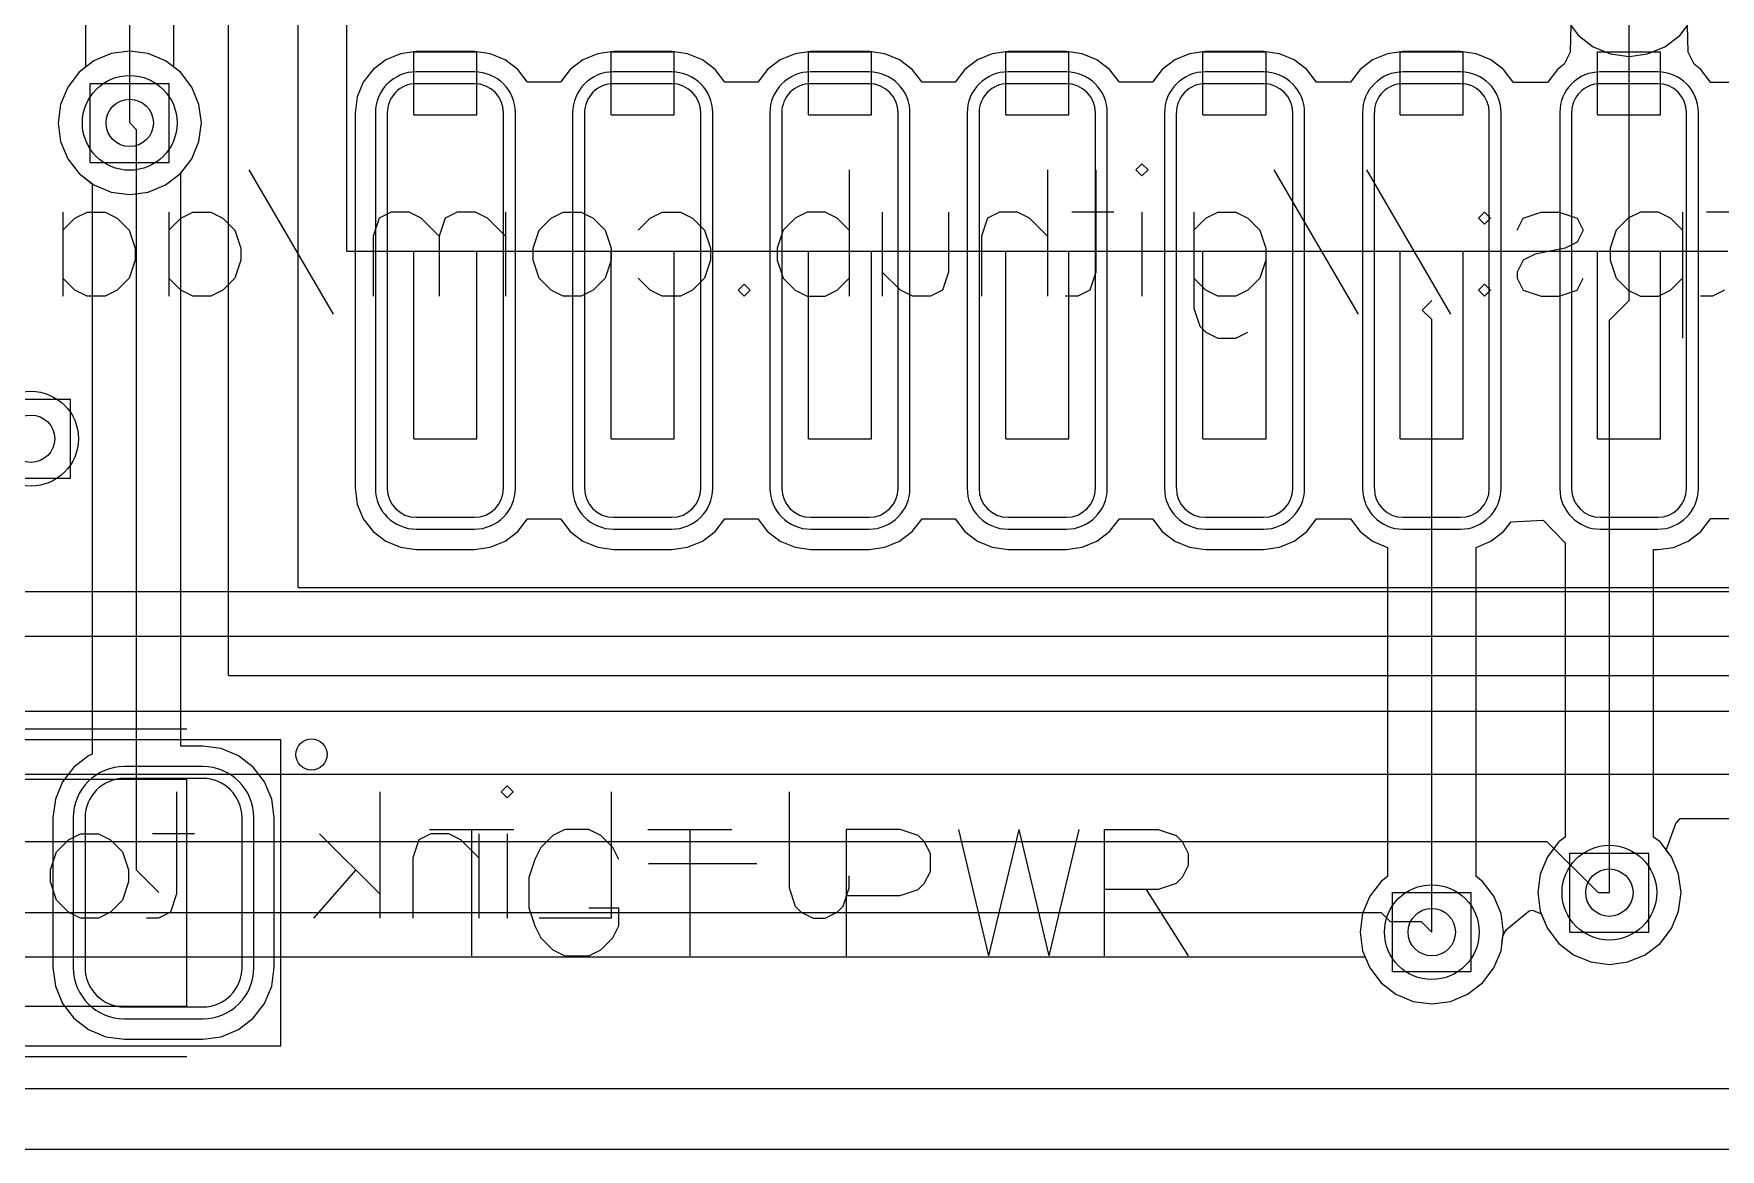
# Model space of a CAD drawing. Header units: millimetres. Extents: x -1.9 to 9.1, y -3.1 to 5.4.
# Drawn here: x 0.6657 to 1.0931, y 0 to 0.2826 of the extents above; entities that cross this region are included whole.
import ezdxf

# ---------------------------------------------------------------- set-up
doc = ezdxf.new("R2010")
doc.units = ezdxf.units.MM
doc.header["$MEASUREMENT"] = 0
for name, color, linetype in [('BottomLayer', 5, 'Continuous'), ('BottomOverlay', 54, 'Continuous'), ('DrillDrawing', 1, 'Continuous'), ('KeepOutLayer', 6, 'Continuous'), ('Mechanical1', 6, 'Continuous'), ('Mechanical4', 56, 'Continuous'), ('Mechanical7', 56, 'Continuous'), ('Mechanical9', 56, 'Continuous'), ('TopLayer', 1, 'Continuous'), ('TopOverlay', 2, 'Continuous'), ('TopPaste', 8, 'Continuous'), ('TopSolder', 216, 'Continuous'), ('ViaHoleLayer', 16, 'Continuous')]:
    doc.layers.add(name, color=color, linetype=linetype)

# ---------------------------------------------------------------- blocks, each defined once
blk = doc.blocks.new('SM0805GCL_8')
at = {"layer": 'Mechanical7'}
for p, q in [((-0.06831, 0.03878), (-0.06831, -0.03878)), ((0.06831, 0.03878), (-0.06831, 0.03878)), ((0.06831, 0.03878), (0.06831, -0.03878)), ((0.06831, -0.03878), (-0.06831, -0.03878))]:
    blk.add_line(p, q, dxfattribs=at)
at = {"layer": 'Mechanical9'}
for p, q in [((0.04449, 0.02874), (-0.04449, 0.02874)), ((-0.04449, 0.02874), (-0.04449, -0.02874)), ((0.04449, 0.02874), (-0.04449, 0.02874)), ((-0.04449, 0.02874), (-0.04449, -0.02874)), ((0.04449, 0.02874), (0.04449, -0.02874)), ((0.04449, 0.02874), (0.04449, -0.02874)), ((0.04449, -0.02874), (-0.04449, -0.02874)), ((0.04449, -0.02874), (-0.04449, -0.02874))]:
    blk.add_line(p, q, dxfattribs=at)
blk.add_circle((-0.07606, -0.035), 0.00394, dxfattribs=at)
blk.add_circle((-0.07606, -0.035), 0.00394, dxfattribs=at)
at = {"layer": 'TopLayer'}
for p, q in [((-0.02864, 0.02894), (-0.04852, 0.02894)), ((0.04852, 0.02894), (0.02864, 0.02894)), ((-0.05846, 0.019), (-0.05846, -0.019)), ((-0.0187, -0.019), (-0.0187, 0.019)), ((0.0187, 0.019), (0.0187, -0.019)), ((0.05846, -0.019), (0.05846, 0.019)), ((-0.04852, -0.02894), (-0.02864, -0.02894)), ((0.02864, -0.02894), (0.04852, -0.02894))]:
    blk.add_line(p, q, dxfattribs=at)
for centre, start, end in [((-0.04852, 0.019), 90, 180), ((-0.02864, 0.019), 0, 90), ((0.02864, 0.019), 90, 180), ((0.04852, 0.019), 0, 90), ((-0.04852, -0.019), 180, 270), ((-0.02864, -0.019), 270, 0), ((0.02864, -0.019), 180, 270), ((0.04852, -0.019), 270, 0)]:
    blk.add_arc(centre, 0.00994, start, end, dxfattribs=at)
at = {"layer": 'TopOverlay'}
for p, q in [((0.04449, 0.04154), (-0.04449, 0.04154)), ((0.04449, -0.04154), (-0.04449, -0.04154))]:
    blk.add_line(p, q, dxfattribs=at)
blk.add_circle((-0.07606, -0.035), 0.00394, dxfattribs=at)
at = {"layer": 'TopPaste'}
for p, q in [((-0.02864, 0.02894), (-0.04852, 0.02894)), ((0.04852, 0.02894), (0.02864, 0.02894)), ((-0.05846, 0.019), (-0.05846, -0.019)), ((-0.0187, -0.019), (-0.0187, 0.019)), ((0.0187, 0.019), (0.0187, -0.019)), ((0.05846, -0.019), (0.05846, 0.019)), ((-0.04852, -0.02894), (-0.02864, -0.02894)), ((0.02864, -0.02894), (0.04852, -0.02894))]:
    blk.add_line(p, q, dxfattribs=at)
for centre, start, end in [((-0.04852, 0.019), 90, 180), ((-0.02864, 0.019), 0, 90), ((0.02864, 0.019), 90, 180), ((0.04852, 0.019), 0, 90), ((-0.04852, -0.019), 180, 270), ((-0.02864, -0.019), 270, 0), ((0.02864, -0.019), 180, 270), ((0.04852, -0.019), 270, 0)]:
    blk.add_arc(centre, 0.00994, start, end, dxfattribs=at)
at = {"layer": 'TopSolder'}
for p, q in [((-0.02864, 0.03194), (-0.04852, 0.03194)), ((0.04852, 0.03194), (0.02864, 0.03194)), ((-0.06146, 0.019), (-0.06146, -0.019)), ((-0.0157, -0.019), (-0.0157, 0.019)), ((0.0157, 0.019), (0.0157, -0.019)), ((0.06146, -0.019), (0.06146, 0.019)), ((-0.04852, -0.03194), (-0.02864, -0.03194)), ((0.02864, -0.03194), (0.04852, -0.03194))]:
    blk.add_line(p, q, dxfattribs=at)
for centre, start, end in [((-0.04852, 0.019), 90, 180), ((-0.02864, 0.019), 0, 90), ((0.02864, 0.019), 90, 180), ((0.04852, 0.019), 0, 90), ((-0.04852, -0.019), 180, 270), ((-0.02864, -0.019), 270, 0), ((0.02864, -0.019), 180, 270), ((0.04852, -0.019), 270, 0)]:
    blk.add_arc(centre, 0.01294, start, end, dxfattribs=at)
blk = doc.blocks.new('FTSH_110_01_F_DV_007_K_________18')
at = {"layer": 'Mechanical4'}
for q in [(-0.16, 0.175), (0.405, -0.2)]:
    blk.add_line((0.405, 0.175), q, dxfattribs=at)
at = {"layer": 'Mechanical7'}
for p, q in [((0.05799, 0.115), (0.04201, 0.115)), ((0.04201, 0.115), (0.04201, 0.06748)), ((0.05799, 0.115), (0.05799, 0.06748)), ((0.10799, 0.115), (0.09201, 0.115)), ((0.09201, 0.115), (0.09201, 0.06748)), ((0.10799, 0.115), (0.10799, 0.06748)), ((0.15799, 0.115), (0.14201, 0.115)), ((0.14201, 0.115), (0.14201, 0.06748)), ((0.15799, 0.115), (0.15799, 0.06748)), ((0.20799, 0.115), (0.19201, 0.115)), ((0.19201, 0.115), (0.19201, 0.06748)), ((0.20799, 0.115), (0.20799, 0.06748)), ((0.25799, 0.115), (0.24201, 0.115)), ((0.24201, 0.115), (0.24201, 0.06748)), ((0.25799, 0.115), (0.25799, 0.06748)), ((0.30799, 0.115), (0.29201, 0.115)), ((0.29201, 0.115), (0.29201, 0.06748)), ((0.30799, 0.115), (0.30799, 0.06748)), ((0.35799, 0.115), (0.34201, 0.115)), ((0.34201, 0.115), (0.34201, 0.06748)), ((0.35799, 0.115), (0.35799, 0.06748)), ((0.075, 0.06748), (0.025, 0.06748)), ((0.375, 0.06748), (0.075, 0.06748)), ((0.375, 0.06748), (0.375, -0.06748)), ((0.05799, 0.03299), (0.04201, 0.03299)), ((0.04201, 0.03299), (0.04201, 0.01701)), ((0.05799, 0.03299), (0.05799, 0.01701)), ((0.09201, 0.03299), (0.09201, 0.01701)), ((0.10799, 0.03299), (0.09201, 0.03299)), ((0.10799, 0.03299), (0.10799, 0.01701)), ((0.15799, 0.03299), (0.14201, 0.03299)), ((0.14201, 0.03299), (0.14201, 0.01701)), ((0.15799, 0.03299), (0.15799, 0.01701)), ((0.20799, 0.03299), (0.19201, 0.03299)), ((0.19201, 0.03299), (0.19201, 0.01701)), ((0.20799, 0.03299), (0.20799, 0.01701)), ((0.25799, 0.03299), (0.24201, 0.03299)), ((0.24201, 0.03299), (0.24201, 0.01701)), ((0.25799, 0.03299), (0.25799, 0.01701)), ((0.30799, 0.03299), (0.29201, 0.03299)), ((0.29201, 0.03299), (0.29201, 0.01701)), ((0.30799, 0.03299), (0.30799, 0.01701)), ((0.35799, 0.03299), (0.34201, 0.03299)), ((0.34201, 0.03299), (0.34201, 0.01701)), ((0.35799, 0.03299), (0.35799, 0.01701)), ((0.05799, 0.01701), (0.04201, 0.01701)), ((0.10799, 0.01701), (0.09201, 0.01701)), ((0.15799, 0.01701), (0.14201, 0.01701)), ((0.20799, 0.01701), (0.19201, 0.01701)), ((0.25799, 0.01701), (0.24201, 0.01701)), ((0.30799, 0.01701), (0.29201, 0.01701)), ((0.35799, 0.01701), (0.34201, 0.01701))]:
    blk.add_line(p, q, dxfattribs=at)
at = {"layer": 'TopLayer'}
for p, q in [((0.05728, 0.13492), (0.04272, 0.13492)), ((0.10728, 0.13492), (0.09272, 0.13492)), ((0.15737, 0.13492), (0.14263, 0.13492)), ((0.20738, 0.13492), (0.19262, 0.13492)), ((0.25738, 0.13492), (0.24263, 0.13492)), ((0.30738, 0.13492), (0.29263, 0.13492)), ((0.35737, 0.13492), (0.34263, 0.13492)), ((0.03544, 0.12764), (0.03544, 0.03236)), ((0.06456, 0.03236), (0.06456, 0.12764)), ((0.08543, 0.12764), (0.08543, 0.03236)), ((0.11457, 0.03236), (0.11457, 0.12764)), ((0.13525, 0.12754), (0.13525, 0.03245)), ((0.16475, 0.03245), (0.16475, 0.12754)), ((0.18525, 0.12754), (0.18525, 0.03245)), ((0.21475, 0.03245), (0.21475, 0.12754)), ((0.23525, 0.12754), (0.23525, 0.03245)), ((0.26475, 0.03245), (0.26475, 0.12754)), ((0.28525, 0.12754), (0.28525, 0.03245)), ((0.31475, 0.03245), (0.31475, 0.12754)), ((0.33525, 0.12754), (0.33525, 0.03245)), ((0.36475, 0.03245), (0.36475, 0.12754)), ((0.04272, 0.02508), (0.05728, 0.02508)), ((0.09272, 0.02508), (0.10728, 0.02508)), ((0.14263, 0.02508), (0.15737, 0.02508)), ((0.19262, 0.02508), (0.20738, 0.02508)), ((0.24263, 0.02508), (0.25738, 0.02508)), ((0.29263, 0.02508), (0.30738, 0.02508)), ((0.34263, 0.02508), (0.35737, 0.02508))]:
    blk.add_line(p, q, dxfattribs=at)
for centre, radius, start, end in [((0.04272, 0.12764), 0.00728, 90, 180), ((0.05728, 0.12764), 0.00728, 0, 90), ((0.09272, 0.12764), 0.00728, 90, 180), ((0.10728, 0.12764), 0.00728, 0, 90), ((0.14263, 0.12754), 0.00737, 90, 180), ((0.15737, 0.12754), 0.00737, 0, 90), ((0.19262, 0.12754), 0.00737, 90, 180), ((0.20738, 0.12754), 0.00737, 0, 90), ((0.24263, 0.12754), 0.00737, 90, 180), ((0.25738, 0.12754), 0.00737, 0, 90), ((0.29263, 0.12754), 0.00737, 90, 180), ((0.30738, 0.12754), 0.00737, 0, 90), ((0.34263, 0.12754), 0.00737, 90, 180), ((0.35737, 0.12754), 0.00737, 0, 90), ((0.04272, 0.03236), 0.00728, 180, 270), ((0.05728, 0.03236), 0.00728, 270, 0), ((0.09272, 0.03236), 0.00728, 180, 270), ((0.10728, 0.03236), 0.00728, 270, 0), ((0.14263, 0.03245), 0.00737, 180, 270), ((0.15737, 0.03245), 0.00737, 270, 0), ((0.19262, 0.03245), 0.00737, 180, 270), ((0.20738, 0.03245), 0.00737, 270, 0), ((0.24263, 0.03245), 0.00737, 180, 270), ((0.25738, 0.03245), 0.00737, 270, 0), ((0.29263, 0.03245), 0.00737, 180, 270), ((0.30738, 0.03245), 0.00737, 270, 0), ((0.34263, 0.03245), 0.00737, 180, 270), ((0.35737, 0.03245), 0.00737, 270, 0)]:
    blk.add_arc(centre, radius, start, end, dxfattribs=at)
at = {"layer": 'TopOverlay'}
for q in [(-0.14272, 0.15268), (0.38735, -0.15268)]:
    blk.add_line((0.38735, 0.15268), q, dxfattribs=at)
at = {"layer": 'TopPaste'}
for p, q in [((0.05728, 0.13492), (0.04272, 0.13492)), ((0.10728, 0.13492), (0.09272, 0.13492)), ((0.15737, 0.13492), (0.14263, 0.13492)), ((0.20738, 0.13492), (0.19262, 0.13492)), ((0.25738, 0.13492), (0.24263, 0.13492)), ((0.30738, 0.13492), (0.29263, 0.13492)), ((0.35737, 0.13492), (0.34263, 0.13492)), ((0.03544, 0.12764), (0.03544, 0.03236)), ((0.06456, 0.03236), (0.06456, 0.12764)), ((0.08543, 0.12764), (0.08543, 0.03236)), ((0.11457, 0.03236), (0.11457, 0.12764)), ((0.13525, 0.12754), (0.13525, 0.03245)), ((0.16475, 0.03245), (0.16475, 0.12754)), ((0.18525, 0.12754), (0.18525, 0.03245)), ((0.21475, 0.03245), (0.21475, 0.12754)), ((0.23525, 0.12754), (0.23525, 0.03245)), ((0.26475, 0.03245), (0.26475, 0.12754)), ((0.28525, 0.12754), (0.28525, 0.03245)), ((0.31475, 0.03245), (0.31475, 0.12754)), ((0.33525, 0.12754), (0.33525, 0.03245)), ((0.36475, 0.03245), (0.36475, 0.12754)), ((0.04272, 0.02508), (0.05728, 0.02508)), ((0.09272, 0.02508), (0.10728, 0.02508)), ((0.14263, 0.02508), (0.15737, 0.02508)), ((0.19262, 0.02508), (0.20738, 0.02508)), ((0.24263, 0.02508), (0.25738, 0.02508)), ((0.29263, 0.02508), (0.30738, 0.02508)), ((0.34263, 0.02508), (0.35737, 0.02508))]:
    blk.add_line(p, q, dxfattribs=at)
for centre, radius, start, end in [((0.04272, 0.12764), 0.00728, 90, 180), ((0.05728, 0.12764), 0.00728, 0, 90), ((0.09272, 0.12764), 0.00728, 90, 180), ((0.10728, 0.12764), 0.00728, 0, 90), ((0.14263, 0.12754), 0.00737, 90, 180), ((0.15737, 0.12754), 0.00737, 0, 90), ((0.19262, 0.12754), 0.00737, 90, 180), ((0.20738, 0.12754), 0.00737, 0, 90), ((0.24263, 0.12754), 0.00737, 90, 180), ((0.25738, 0.12754), 0.00737, 0, 90), ((0.29263, 0.12754), 0.00737, 90, 180), ((0.30738, 0.12754), 0.00737, 0, 90), ((0.34263, 0.12754), 0.00737, 90, 180), ((0.35737, 0.12754), 0.00737, 0, 90), ((0.04272, 0.03236), 0.00728, 180, 270), ((0.05728, 0.03236), 0.00728, 270, 0), ((0.09272, 0.03236), 0.00728, 180, 270), ((0.10728, 0.03236), 0.00728, 270, 0), ((0.14263, 0.03245), 0.00737, 180, 270), ((0.15737, 0.03245), 0.00737, 270, 0), ((0.19262, 0.03245), 0.00737, 180, 270), ((0.20738, 0.03245), 0.00737, 270, 0), ((0.24263, 0.03245), 0.00737, 180, 270), ((0.25738, 0.03245), 0.00737, 270, 0), ((0.29263, 0.03245), 0.00737, 180, 270), ((0.30738, 0.03245), 0.00737, 270, 0), ((0.34263, 0.03245), 0.00737, 180, 270), ((0.35737, 0.03245), 0.00737, 270, 0)]:
    blk.add_arc(centre, radius, start, end, dxfattribs=at)
at = {"layer": 'TopSolder'}
for p, q in [((0.05728, 0.13792), (0.04272, 0.13792)), ((0.10728, 0.13792), (0.09272, 0.13792)), ((0.15737, 0.13792), (0.14263, 0.13792)), ((0.20738, 0.13792), (0.19262, 0.13792)), ((0.25738, 0.13792), (0.24263, 0.13792)), ((0.30738, 0.13792), (0.29263, 0.13792)), ((0.35737, 0.13792), (0.34263, 0.13792)), ((0.03243, 0.12764), (0.03243, 0.03236)), ((0.06757, 0.03236), (0.06757, 0.12764)), ((0.08243, 0.12764), (0.08243, 0.03236)), ((0.11757, 0.03236), (0.11757, 0.12764)), ((0.13225, 0.12754), (0.13225, 0.03245)), ((0.16775, 0.03245), (0.16775, 0.12754)), ((0.18225, 0.12754), (0.18225, 0.03245)), ((0.21775, 0.03245), (0.21775, 0.12754)), ((0.23225, 0.12754), (0.23225, 0.03245)), ((0.26775, 0.03245), (0.26775, 0.12754)), ((0.28225, 0.12754), (0.28225, 0.03245)), ((0.31775, 0.03245), (0.31775, 0.12754)), ((0.33225, 0.12754), (0.33225, 0.03245)), ((0.36775, 0.03245), (0.36775, 0.12754)), ((0.04272, 0.02208), (0.05728, 0.02208)), ((0.09272, 0.02208), (0.10728, 0.02208)), ((0.14263, 0.02208), (0.15737, 0.02208)), ((0.19262, 0.02208), (0.20738, 0.02208)), ((0.24263, 0.02208), (0.25738, 0.02208)), ((0.29263, 0.02208), (0.30738, 0.02208)), ((0.34263, 0.02208), (0.35737, 0.02208))]:
    blk.add_line(p, q, dxfattribs=at)
for centre, radius, start, end in [((0.04272, 0.12764), 0.01028, 90, 180), ((0.05728, 0.12764), 0.01028, 0, 90), ((0.09272, 0.12764), 0.01028, 90, 180), ((0.10728, 0.12764), 0.01028, 0, 90), ((0.14263, 0.12754), 0.01038, 90, 180), ((0.15737, 0.12754), 0.01038, 0, 90), ((0.19262, 0.12754), 0.01038, 90, 180), ((0.20738, 0.12754), 0.01038, 0, 90), ((0.24263, 0.12754), 0.01038, 90, 180), ((0.25738, 0.12754), 0.01038, 0, 90), ((0.29263, 0.12754), 0.01038, 90, 180), ((0.30738, 0.12754), 0.01038, 0, 90), ((0.34263, 0.12754), 0.01038, 90, 180), ((0.35737, 0.12754), 0.01038, 0, 90), ((0.04272, 0.03236), 0.01028, 180, 270), ((0.05728, 0.03236), 0.01028, 270, 0), ((0.09272, 0.03236), 0.01028, 180, 270), ((0.10728, 0.03236), 0.01028, 270, 0), ((0.14263, 0.03245), 0.01038, 180, 270), ((0.15737, 0.03245), 0.01038, 270, 0), ((0.19262, 0.03245), 0.01038, 180, 270), ((0.20738, 0.03245), 0.01038, 270, 0), ((0.24263, 0.03245), 0.01038, 180, 270), ((0.25738, 0.03245), 0.01038, 270, 0), ((0.29263, 0.03245), 0.01038, 180, 270), ((0.30738, 0.03245), 0.01038, 270, 0), ((0.34263, 0.03245), 0.01038, 180, 270), ((0.35737, 0.03245), 0.01038, 270, 0)]:
    blk.add_arc(centre, radius, start, end, dxfattribs=at)

msp = doc.modelspace()

# ---------------------------------------------------------------- linework, layer by layer
at = {"layer": 'BottomLayer'}
for p, q in [((0.67878, 0.435), (0.67878, 0.27408)), ((0.69, 0.26), (0.69, 0.435)), ((0.70122, 0.27408), (0.70122, 0.43035)), ((1.05428, 0.28592), (1.05716, 0.28216)), ((1.05716, 0.28216), (1.06092, 0.27928)), ((1.07908, 0.27928), (1.08284, 0.28216)), ((1.08284, 0.28216), (1.08572, 0.28592)), ((1.06092, 0.27928), (1.0653, 0.27746)), ((1.0747, 0.27746), (1.07908, 0.27928)), ((0.67878, 0.27408), (0.67716, 0.27284)), ((0.70284, 0.27284), (0.70122, 0.27408)), ((1.0653, 0.27746), (1.07, 0.27684)), ((1.07, 0.27684), (1.0747, 0.27746)), ((0.67716, 0.27284), (0.67428, 0.26908)), ((0.70572, 0.26908), (0.70284, 0.27284)), ((0.67428, 0.26908), (0.67246, 0.2647)), ((0.70754, 0.2647), (0.70572, 0.26908)), ((0.67246, 0.2647), (0.67184, 0.26)), ((0.70816, 0.26), (0.70754, 0.2647)), ((0.67184, 0.26), (0.67246, 0.2553)), ((0.70754, 0.2553), (0.70816, 0.26)), ((0.67246, 0.2553), (0.67428, 0.25092)), ((0.70572, 0.25092), (0.70754, 0.2553)), ((0.67428, 0.25092), (0.67716, 0.24716)), ((0.70284, 0.24716), (0.70572, 0.25092)), ((0.67716, 0.24716), (0.68092, 0.24428)), ((0.68092, 0.24428), (0.6853, 0.24246)), ((0.6947, 0.24246), (0.69908, 0.24428)), ((0.69908, 0.24428), (0.70284, 0.24716)), ((0.6853, 0.24246), (0.69, 0.24184)), ((0.69, 0.24184), (0.6947, 0.24246)), ((1.20793, 0.14122), (0.55191, 0.14122)), ((0.54379, 0.13), (1.21964, 0.13)), ((0.509, 0.111), (1.166, 0.111)), ((0.47444, 0.095), (1.10714, 0.095)), ((1.07941, 0.07578), (1.08186, 0.08253)), ((1.08186, 0.08253), (1.08294, 0.08378)), ((1.08294, 0.08378), (1.102, 0.08378)), ((0.442, 0.078), (1.04914, 0.078)), ((1.04914, 0.078), (1.06214, 0.065)), ((1.08072, 0.07408), (1.07941, 0.07578)), ((1.08254, 0.0697), (1.08072, 0.07408)), ((1.08316, 0.065), (1.08254, 0.0697)), ((1.06214, 0.065), (1.065, 0.065)), ((1.08254, 0.0603), (1.08316, 0.065)), ((0.41, 0.06), (1.00714, 0.06)), ((1.00714, 0.06), (1.00946, 0.05768)), ((1.03895, 0.05566), (1.0447, 0.06041)), ((1.0447, 0.06041), (1.04548, 0.06057)), ((1.04548, 0.06057), (1.04775, 0.05961)), ((1.08072, 0.05592), (1.08254, 0.0603)), ((1.00946, 0.05768), (1.01732, 0.05768)), ((1.01732, 0.05768), (1.02, 0.055)), ((1.03803, 0.05404), (1.03895, 0.05566)), ((1.04775, 0.05961), (1.04928, 0.05592)), ((1.04928, 0.05592), (1.05216, 0.05216)), ((1.07784, 0.05216), (1.08072, 0.05592)), ((1.03754, 0.0503), (1.03803, 0.05404)), ((1.05216, 0.05216), (1.05592, 0.04928)), ((1.07408, 0.04928), (1.07784, 0.05216)), ((0.48294, 0.04878), (1.00297, 0.04878)), ((1.00297, 0.04878), (1.00314, 0.04868)), ((1.00314, 0.04868), (1.00428, 0.04592)), ((1.03572, 0.04592), (1.03754, 0.0503)), ((1.05592, 0.04928), (1.0603, 0.04746)), ((1.0603, 0.04746), (1.065, 0.04684)), ((1.065, 0.04684), (1.0697, 0.04746)), ((1.0697, 0.04746), (1.07408, 0.04928)), ((1.00428, 0.04592), (1.00716, 0.04216)), ((1.03284, 0.04216), (1.03572, 0.04592)), ((1.00716, 0.04216), (1.01092, 0.03928)), ((1.01092, 0.03928), (1.0153, 0.03746)), ((1.0247, 0.03746), (1.02908, 0.03928)), ((1.02908, 0.03928), (1.03284, 0.04216)), ((1.0153, 0.03746), (1.02, 0.03684)), ((1.02, 0.03684), (1.0247, 0.03746)), ((1.21637, 0.01529), (0.48649, 0.01529))]:
    msp.add_line(p, q, dxfattribs=at)
for centre in [(0.69, 0.26), (0.665, 0.18), (1.065, 0.065), (1.02, 0.055)]:
    msp.add_circle(centre, 0.012, dxfattribs=at)
at = {"layer": 'BottomOverlay'}
for p, q in [((0.74164, 0.21152), (0.72031, 0.24809)), ((0.87236, 0.24809), (0.87236, 0.21609)), ((0.92263, 0.24809), (0.92263, 0.21609)), ((0.93482, 0.24809), (0.93482, 0.22219)), ((0.94503, 0.24809), (0.94655, 0.24961)), ((0.94655, 0.24656), (0.94503, 0.24809)), ((0.94655, 0.24961), (0.94808, 0.24809)), ((0.94808, 0.24809), (0.94655, 0.24656)), ((1.0014, 0.21152), (0.98007, 0.24809)), ((1.02486, 0.21152), (1.00353, 0.24809)), ((0.67309, 0.23742), (0.67309, 0.21609)), ((0.67309, 0.23285), (0.67613, 0.2359)), ((0.67613, 0.2359), (0.67918, 0.23742)), ((0.67918, 0.23742), (0.68375, 0.23742)), ((0.68375, 0.23742), (0.6868, 0.2359)), ((0.6868, 0.2359), (0.68985, 0.23285)), ((0.6999, 0.23742), (0.6999, 0.21609)), ((0.6999, 0.23285), (0.70295, 0.2359)), ((0.70295, 0.2359), (0.70599, 0.23742)), ((0.70599, 0.23742), (0.71056, 0.23742)), ((0.71056, 0.23742), (0.71361, 0.2359)), ((0.71361, 0.2359), (0.71666, 0.23285)), ((0.75322, 0.2359), (0.7517, 0.23133)), ((0.75627, 0.23742), (0.75322, 0.2359)), ((0.76084, 0.23742), (0.75627, 0.23742)), ((0.76389, 0.2359), (0.76084, 0.23742)), ((0.76846, 0.23133), (0.76389, 0.2359)), ((0.76998, 0.2359), (0.76846, 0.23133)), ((0.77303, 0.23742), (0.76998, 0.2359)), ((0.7776, 0.23742), (0.77303, 0.23742)), ((0.78064, 0.2359), (0.7776, 0.23742)), ((0.78522, 0.23133), (0.78064, 0.2359)), ((0.78522, 0.23742), (0.78522, 0.21609)), ((0.79375, 0.23285), (0.79679, 0.2359)), ((0.79679, 0.2359), (0.79984, 0.23742)), ((0.79984, 0.23742), (0.80441, 0.23742)), ((0.80441, 0.23742), (0.80746, 0.2359)), ((0.80746, 0.2359), (0.8105, 0.23285)), ((0.81888, 0.23285), (0.82193, 0.2359)), ((0.82193, 0.2359), (0.82498, 0.23742)), ((0.82498, 0.23742), (0.82955, 0.23742)), ((0.82955, 0.23742), (0.8326, 0.2359)), ((0.8326, 0.2359), (0.83564, 0.23285)), ((0.85865, 0.2359), (0.8556, 0.23285)), ((0.86169, 0.23742), (0.85865, 0.2359)), ((0.86626, 0.23742), (0.86169, 0.23742)), ((0.86931, 0.2359), (0.86626, 0.23742)), ((0.87236, 0.23285), (0.86931, 0.2359)), ((0.88074, 0.23742), (0.88074, 0.21609)), ((0.8975, 0.23742), (0.8975, 0.22219)), ((0.9074, 0.2359), (0.90588, 0.23133)), ((0.91045, 0.23742), (0.9074, 0.2359)), ((0.91502, 0.23742), (0.91045, 0.23742)), ((0.91806, 0.2359), (0.91502, 0.23742)), ((0.92263, 0.23133), (0.91806, 0.2359)), ((0.93939, 0.23742), (0.92873, 0.23742)), ((0.94655, 0.23742), (0.94655, 0.21609)), ((0.95965, 0.23742), (0.95965, 0.21305)), ((0.95965, 0.23285), (0.9627, 0.2359)), ((0.9627, 0.2359), (0.96575, 0.23742)), ((0.96575, 0.23742), (0.97032, 0.23742)), ((0.97032, 0.23742), (0.97337, 0.2359)), ((0.97337, 0.2359), (0.97641, 0.23285)), ((1.03187, 0.2359), (1.03339, 0.23742)), ((1.03339, 0.23438), (1.03187, 0.2359)), ((1.03339, 0.23742), (1.03491, 0.2359)), ((1.03491, 0.2359), (1.03339, 0.23438)), ((1.04162, 0.23285), (1.04314, 0.2359)), ((1.04314, 0.2359), (1.04771, 0.23742)), ((1.04771, 0.23742), (1.05228, 0.23742)), ((1.05228, 0.23742), (1.05685, 0.2359)), ((1.05685, 0.2359), (1.05838, 0.23285)), ((1.0698, 0.2359), (1.06675, 0.23285)), ((1.07285, 0.23742), (1.0698, 0.2359)), ((1.07742, 0.23742), (1.07285, 0.23742)), ((1.08047, 0.2359), (1.07742, 0.23742)), ((1.08351, 0.23285), (1.08047, 0.2359)), ((1.08351, 0.23742), (1.08351, 0.20543)), ((1.10027, 0.23742), (1.08961, 0.23742)), ((0.68985, 0.23285), (0.69137, 0.22828)), ((0.71666, 0.23285), (0.71818, 0.22828)), ((0.7517, 0.23133), (0.7517, 0.21609)), ((0.76846, 0.23133), (0.76846, 0.21609)), ((0.79222, 0.22828), (0.79375, 0.23285)), ((0.8105, 0.23285), (0.81203, 0.22828)), ((0.83564, 0.23285), (0.83717, 0.22828)), ((0.8556, 0.23285), (0.85408, 0.22828)), ((0.90588, 0.23133), (0.90588, 0.21609)), ((0.97641, 0.23285), (0.97794, 0.22828)), ((1.05838, 0.23285), (1.05685, 0.22981)), ((1.06675, 0.23285), (1.06523, 0.22828)), ((0.69137, 0.22828), (0.69137, 0.22523)), ((0.71818, 0.22828), (0.71818, 0.22523)), ((0.79222, 0.22523), (0.79222, 0.22828)), ((0.81203, 0.22828), (0.81203, 0.22523)), ((0.83717, 0.22828), (0.83717, 0.22523)), ((0.85408, 0.22828), (0.85408, 0.22523)), ((0.97794, 0.22828), (0.97794, 0.22523)), ((1.04619, 0.22676), (1.04314, 0.22523)), ((1.05381, 0.22828), (1.04619, 0.22676)), ((1.05685, 0.22981), (1.05381, 0.22828)), ((1.06523, 0.22828), (1.06523, 0.22523)), ((0.69137, 0.22523), (0.68985, 0.22066)), ((0.71818, 0.22523), (0.71666, 0.22066)), ((0.79375, 0.22066), (0.79222, 0.22523)), ((0.81203, 0.22523), (0.8105, 0.22066)), ((0.83717, 0.22523), (0.83564, 0.22066)), ((0.85408, 0.22523), (0.8556, 0.22066)), ((0.97794, 0.22523), (0.97641, 0.22066)), ((1.04314, 0.22523), (1.04162, 0.22219)), ((1.06523, 0.22523), (1.06675, 0.22066)), ((0.67613, 0.21762), (0.67309, 0.22066)), ((0.68985, 0.22066), (0.6868, 0.21762)), ((0.70295, 0.21762), (0.6999, 0.22066)), ((0.71666, 0.22066), (0.71361, 0.21762)), ((0.79679, 0.21762), (0.79375, 0.22066)), ((0.8105, 0.22066), (0.80746, 0.21762)), ((0.82193, 0.21762), (0.81888, 0.22066)), ((0.83564, 0.22066), (0.8326, 0.21762)), ((0.84417, 0.21762), (0.8457, 0.21914)), ((0.8457, 0.21914), (0.84722, 0.21762)), ((0.8556, 0.22066), (0.85865, 0.21762)), ((0.86931, 0.21762), (0.87236, 0.22066)), ((0.88531, 0.21762), (0.88074, 0.22219)), ((0.8975, 0.22219), (0.89597, 0.21762)), ((0.93482, 0.22219), (0.9333, 0.21762)), ((0.9627, 0.21762), (0.95965, 0.22066)), ((0.97641, 0.22066), (0.97337, 0.21762)), ((1.03187, 0.21762), (1.03339, 0.21914)), ((1.03339, 0.21914), (1.03491, 0.21762)), ((1.04162, 0.22219), (1.04162, 0.22066)), ((1.04162, 0.22066), (1.04314, 0.21762)), ((1.05685, 0.21762), (1.05838, 0.22066)), ((1.06675, 0.22066), (1.0698, 0.21762)), ((1.08047, 0.21762), (1.08351, 0.22066)), ((0.67918, 0.21609), (0.67613, 0.21762)), ((0.68375, 0.21609), (0.67918, 0.21609)), ((0.6868, 0.21762), (0.68375, 0.21609)), ((0.70599, 0.21609), (0.70295, 0.21762)), ((0.71056, 0.21609), (0.70599, 0.21609)), ((0.71361, 0.21762), (0.71056, 0.21609)), ((0.79984, 0.21609), (0.79679, 0.21762)), ((0.80441, 0.21609), (0.79984, 0.21609)), ((0.80746, 0.21762), (0.80441, 0.21609)), ((0.82498, 0.21609), (0.82193, 0.21762)), ((0.82955, 0.21609), (0.82498, 0.21609)), ((0.8326, 0.21762), (0.82955, 0.21609)), ((0.8457, 0.21609), (0.84417, 0.21762)), ((0.84722, 0.21762), (0.8457, 0.21609)), ((0.85865, 0.21762), (0.86169, 0.21609)), ((0.86169, 0.21609), (0.86626, 0.21609)), ((0.86626, 0.21609), (0.86931, 0.21762)), ((0.88836, 0.21609), (0.88531, 0.21762)), ((0.89293, 0.21609), (0.88836, 0.21609)), ((0.89597, 0.21762), (0.89293, 0.21609)), ((0.93025, 0.21609), (0.9272, 0.21609)), ((0.9333, 0.21762), (0.93025, 0.21609)), ((0.96575, 0.21609), (0.9627, 0.21762)), ((0.97032, 0.21609), (0.96575, 0.21609)), ((0.97337, 0.21762), (0.97032, 0.21609)), ((1.03339, 0.21609), (1.03187, 0.21762)), ((1.03491, 0.21762), (1.03339, 0.21609)), ((1.04314, 0.21762), (1.04771, 0.21609)), ((1.04771, 0.21609), (1.05228, 0.21609)), ((1.05228, 0.21609), (1.05685, 0.21762)), ((1.0698, 0.21762), (1.07285, 0.21609)), ((1.07285, 0.21609), (1.07742, 0.21609)), ((1.07742, 0.21609), (1.08047, 0.21762)), ((1.09113, 0.21609), (1.08808, 0.21609)), ((1.09418, 0.21762), (1.09113, 0.21609)), ((0.95965, 0.21305), (0.96118, 0.20848)), ((0.96118, 0.20848), (0.9627, 0.20695)), ((0.9627, 0.20695), (0.96575, 0.20543)), ((0.96575, 0.20543), (0.97032, 0.20543)), ((0.97032, 0.20543), (0.97337, 0.20695)), ((0.70188, 0.09057), (0.70188, 0.06467)), ((0.75337, 0.09057), (0.75337, 0.05857)), ((0.78415, 0.09057), (0.78567, 0.09209)), ((0.78567, 0.08904), (0.78415, 0.09057)), ((0.78567, 0.09209), (0.7872, 0.09057)), ((0.7872, 0.09057), (0.78567, 0.08904)), ((0.81203, 0.09057), (0.81203, 0.05857)), ((0.85712, 0.09057), (0.85712, 0.06619)), ((0.67141, 0.07533), (0.67446, 0.07838)), ((0.67446, 0.07838), (0.67751, 0.0799)), ((0.67751, 0.0799), (0.68208, 0.0799)), ((0.68208, 0.0799), (0.68512, 0.07838)), ((0.68512, 0.07838), (0.68817, 0.07533)), ((0.70645, 0.0799), (0.69579, 0.0799)), ((0.73814, 0.0799), (0.75337, 0.06467)), ((0.76328, 0.07838), (0.76175, 0.07381)), ((0.76632, 0.0799), (0.76328, 0.07838)), ((0.77089, 0.0799), (0.76632, 0.0799)), ((0.77394, 0.07838), (0.77089, 0.0799)), ((0.77851, 0.07381), (0.77394, 0.07838)), ((0.77851, 0.0799), (0.77851, 0.05857)), ((0.78567, 0.0799), (0.78567, 0.05857)), ((0.66989, 0.07076), (0.67141, 0.07533)), ((0.68817, 0.07533), (0.68969, 0.07076)), ((0.76175, 0.07381), (0.76175, 0.05857)), ((0.66989, 0.06771), (0.66989, 0.07076)), ((0.68969, 0.07076), (0.68969, 0.06771)), ((0.74728, 0.07076), (0.73662, 0.05857)), ((0.8489, 0.07229), (0.82147, 0.07229)), ((0.87236, 0.06619), (0.87236, 0.06924)), ((0.67141, 0.06314), (0.66989, 0.06771)), ((0.68969, 0.06771), (0.68817, 0.06314)), ((0.70188, 0.06467), (0.70036, 0.0601)), ((0.85712, 0.06619), (0.85865, 0.06162)), ((0.87084, 0.06162), (0.87236, 0.06619)), ((0.67446, 0.0601), (0.67141, 0.06314)), ((0.67751, 0.05857), (0.67446, 0.0601)), ((0.68512, 0.0601), (0.68208, 0.05857)), ((0.68817, 0.06314), (0.68512, 0.0601)), ((0.70036, 0.0601), (0.69731, 0.05857)), ((0.85865, 0.06162), (0.86017, 0.0601)), ((0.86017, 0.0601), (0.86322, 0.05857)), ((0.86626, 0.05857), (0.86931, 0.0601)), ((0.86931, 0.0601), (0.87084, 0.06162)), ((0.68208, 0.05857), (0.67751, 0.05857)), ((0.69731, 0.05857), (0.69426, 0.05857)), ((0.81203, 0.05857), (0.79375, 0.05857)), ((0.86322, 0.05857), (0.86626, 0.05857))]:
    msp.add_line(p, q, dxfattribs=at)
at = {"layer": 'DrillDrawing'}
for p, q in [((0.68, 0.27), (0.7, 0.27)), ((0.68, 0.25), (0.68, 0.27)), ((0.7, 0.25), (0.7, 0.27)), ((0.68, 0.25), (0.7, 0.25)), ((0.655, 0.19), (0.675, 0.19)), ((0.675, 0.17), (0.675, 0.19)), ((0.655, 0.17), (0.675, 0.17)), ((1.055, 0.075), (1.075, 0.075)), ((1.055, 0.055), (1.055, 0.075)), ((1.075, 0.055), (1.075, 0.075)), ((1.01, 0.065), (1.03, 0.065)), ((1.01, 0.045), (1.01, 0.065)), ((1.03, 0.045), (1.03, 0.065)), ((1.055, 0.055), (1.075, 0.055)), ((1.01, 0.045), (1.03, 0.045))]:
    msp.add_line(p, q, dxfattribs=at)
at = {"layer": 'KeepOutLayer'}
msp.add_line((0.08, 0), (1.21, 0), dxfattribs=at)
at = {"layer": 'Mechanical1'}
msp.add_line((0.08, 0), (1.21, 0), dxfattribs=at)
at = {"layer": 'TopLayer'}
for p, q in [((1.07, 0.215), (1.07, 0.295)), ((1.0552, 0.28472), (1.05505, 0.27791)), ((1.08495, 0.27791), (1.0848, 0.28472)), ((0.69, 0.27816), (0.6853, 0.27754)), ((0.6947, 0.27754), (0.69, 0.27816)), ((0.76262, 0.27805), (0.75861, 0.27752)), ((0.77738, 0.27805), (0.76262, 0.27805)), ((0.78139, 0.27752), (0.77738, 0.27805)), ((0.81263, 0.27805), (0.80861, 0.27752)), ((0.82737, 0.27805), (0.81263, 0.27805)), ((0.83139, 0.27752), (0.82737, 0.27805)), ((0.86262, 0.27805), (0.85861, 0.27752)), ((0.87738, 0.27805), (0.86262, 0.27805)), ((0.88139, 0.27752), (0.87738, 0.27805)), ((0.91263, 0.27805), (0.90861, 0.27752)), ((0.92737, 0.27805), (0.91263, 0.27805)), ((0.93139, 0.27752), (0.92737, 0.27805)), ((0.96262, 0.27805), (0.95861, 0.27752)), ((0.97737, 0.27805), (0.96262, 0.27805)), ((0.98139, 0.27752), (0.97737, 0.27805)), ((1.01272, 0.27805), (1.00873, 0.27753)), ((1.02728, 0.27805), (1.01272, 0.27805)), ((1.03127, 0.27753), (1.02728, 0.27805)), ((1.05505, 0.27791), (1.05354, 0.27486)), ((1.08646, 0.27486), (1.08495, 0.27791)), ((0.68092, 0.27572), (0.67716, 0.27284)), ((0.6853, 0.27754), (0.68092, 0.27572)), ((0.69908, 0.27572), (0.6947, 0.27754)), ((0.70284, 0.27284), (0.69908, 0.27572)), ((0.75487, 0.27598), (0.75166, 0.27351)), ((0.75861, 0.27752), (0.75487, 0.27598)), ((0.78513, 0.27598), (0.78139, 0.27752)), ((0.78834, 0.27351), (0.78513, 0.27598)), ((0.80487, 0.27598), (0.80166, 0.27351)), ((0.80861, 0.27752), (0.80487, 0.27598)), ((0.83513, 0.27598), (0.83139, 0.27752)), ((0.83834, 0.27351), (0.83513, 0.27598)), ((0.85487, 0.27598), (0.85166, 0.27351)), ((0.85861, 0.27752), (0.85487, 0.27598)), ((0.88513, 0.27598), (0.88139, 0.27752)), ((0.88834, 0.27351), (0.88513, 0.27598)), ((0.90487, 0.27598), (0.90166, 0.27351)), ((0.90861, 0.27752), (0.90487, 0.27598)), ((0.93513, 0.27598), (0.93139, 0.27752)), ((0.93834, 0.27351), (0.93513, 0.27598)), ((0.95487, 0.27598), (0.95166, 0.27351)), ((0.95861, 0.27752), (0.95487, 0.27598)), ((0.98513, 0.27598), (0.98139, 0.27752)), ((0.98834, 0.27351), (0.98513, 0.27598)), ((1.00501, 0.27599), (1.00182, 0.27354)), ((1.00873, 0.27753), (1.00501, 0.27599)), ((1.03499, 0.27599), (1.03127, 0.27753)), ((1.03818, 0.27354), (1.03499, 0.27599)), ((1.05354, 0.27486), (1.05182, 0.27354)), ((1.08818, 0.27354), (1.08646, 0.27486)), ((0.67716, 0.27284), (0.67428, 0.26908)), ((0.70572, 0.26908), (0.70284, 0.27284)), ((0.74919, 0.2703), (0.74765, 0.26656)), ((0.75166, 0.27351), (0.74919, 0.2703)), ((0.79081, 0.2703), (0.78834, 0.27351)), ((0.79919, 0.2703), (0.79081, 0.2703)), ((0.80166, 0.27351), (0.79919, 0.2703)), ((0.84081, 0.2703), (0.83834, 0.27351)), ((0.84919, 0.2703), (0.84081, 0.2703)), ((0.85166, 0.27351), (0.84919, 0.2703)), ((0.89081, 0.2703), (0.88834, 0.27351)), ((0.89919, 0.2703), (0.89081, 0.2703)), ((0.90166, 0.27351), (0.89919, 0.2703)), ((0.94081, 0.2703), (0.93834, 0.27351)), ((0.94919, 0.2703), (0.94081, 0.2703)), ((0.95166, 0.27351), (0.94919, 0.2703)), ((0.99081, 0.2703), (0.98834, 0.27351)), ((0.99937, 0.27034), (0.99081, 0.2703)), ((1.00182, 0.27354), (0.99937, 0.27034)), ((1.04063, 0.27034), (1.03818, 0.27354)), ((1.04067, 0.27025), (1.04063, 0.27034)), ((1.04933, 0.27025), (1.04067, 0.27025)), ((1.04937, 0.27034), (1.04933, 0.27025)), ((1.05182, 0.27354), (1.04937, 0.27034)), ((1.09063, 0.27034), (1.08818, 0.27354)), ((1.09067, 0.27025), (1.09063, 0.27034)), ((1.09933, 0.27025), (1.09067, 0.27025)), ((0.67428, 0.26908), (0.67246, 0.2647)), ((0.70754, 0.2647), (0.70572, 0.26908)), ((0.74765, 0.26656), (0.74712, 0.26254)), ((0.67246, 0.2647), (0.67184, 0.26)), ((0.70816, 0.26), (0.70754, 0.2647)), ((0.74712, 0.26254), (0.74712, 0.16745)), ((0.67184, 0.26), (0.67246, 0.2553)), ((0.69, 0.26), (0.69172, 0.25828)), ((0.69172, 0.07068), (0.69172, 0.25828)), ((0.70754, 0.2553), (0.70816, 0.26)), ((0.67246, 0.2553), (0.67428, 0.25092)), ((0.70572, 0.25092), (0.70754, 0.2553)), ((0.67428, 0.25092), (0.67716, 0.24716)), ((0.70294, 0.24729), (0.70572, 0.25092)), ((0.67716, 0.24716), (0.68051, 0.2446)), ((0.68051, 0.2446), (0.68051, 0.10005)), ((0.70294, 0.10209), (0.70294, 0.24729)), ((1.01759, 0.21259), (1.02, 0.215)), ((1.065, 0.21), (1.07, 0.215)), ((1.01759, 0.21259), (1.02, 0.21017)), ((1.02, 0.055), (1.02, 0.21017)), ((1.065, 0.065), (1.065, 0.21)), ((0.74712, 0.16745), (0.74765, 0.16344)), ((0.74765, 0.16344), (0.74919, 0.1597)), ((0.74919, 0.1597), (0.75166, 0.15649)), ((0.78834, 0.15649), (0.79081, 0.1597)), ((0.79081, 0.1597), (0.79919, 0.1597)), ((0.79919, 0.1597), (0.80166, 0.15649)), ((0.83834, 0.15649), (0.84081, 0.1597)), ((0.84081, 0.1597), (0.84919, 0.1597)), ((0.84919, 0.1597), (0.85166, 0.15649)), ((0.88834, 0.15649), (0.89081, 0.1597)), ((0.89081, 0.1597), (0.89919, 0.1597)), ((0.89919, 0.1597), (0.90166, 0.15649)), ((0.93834, 0.15649), (0.94081, 0.1597)), ((0.94081, 0.1597), (0.94919, 0.1597)), ((0.94919, 0.1597), (0.95166, 0.15649)), ((0.98834, 0.15649), (0.99081, 0.1597)), ((0.99081, 0.1597), (0.99937, 0.15966)), ((0.99937, 0.15966), (1.00182, 0.15646)), ((1.03818, 0.15646), (1.04012, 0.15898)), ((1.04012, 0.15898), (1.04819, 0.15932)), ((1.04819, 0.15932), (1.05378, 0.15359)), ((1.08818, 0.15646), (1.09063, 0.15966)), ((1.09063, 0.15966), (1.09067, 0.15975)), ((1.09067, 0.15975), (1.09933, 0.15975)), ((0.75166, 0.15649), (0.75487, 0.15402)), ((0.75487, 0.15402), (0.75861, 0.15248)), ((0.78139, 0.15248), (0.78513, 0.15402)), ((0.78513, 0.15402), (0.78834, 0.15649)), ((0.80166, 0.15649), (0.80487, 0.15402)), ((0.80487, 0.15402), (0.80861, 0.15248)), ((0.83139, 0.15248), (0.83513, 0.15402)), ((0.83513, 0.15402), (0.83834, 0.15649)), ((0.85166, 0.15649), (0.85487, 0.15402)), ((0.85487, 0.15402), (0.85861, 0.15248)), ((0.88139, 0.15248), (0.88513, 0.15402)), ((0.88513, 0.15402), (0.88834, 0.15649)), ((0.90166, 0.15649), (0.90487, 0.15402)), ((0.90487, 0.15402), (0.90861, 0.15248)), ((0.93139, 0.15248), (0.93513, 0.15402)), ((0.93513, 0.15402), (0.93834, 0.15649)), ((0.95166, 0.15649), (0.95487, 0.15402)), ((0.95487, 0.15402), (0.95861, 0.15248)), ((0.98139, 0.15248), (0.98513, 0.15402)), ((0.98513, 0.15402), (0.98834, 0.15649)), ((1.00182, 0.15646), (1.00501, 0.15401)), ((1.00501, 0.15401), (1.00873, 0.15247)), ((1.03127, 0.15247), (1.03499, 0.15401)), ((1.03499, 0.15401), (1.03818, 0.15646)), ((1.08127, 0.15247), (1.08499, 0.15401)), ((1.08499, 0.15401), (1.08818, 0.15646)), ((0.75861, 0.15248), (0.76262, 0.15195)), ((0.76262, 0.15195), (0.77738, 0.15195)), ((0.77738, 0.15195), (0.78139, 0.15248)), ((0.80861, 0.15248), (0.81263, 0.15195)), ((0.81263, 0.15195), (0.82737, 0.15195)), ((0.82737, 0.15195), (0.83139, 0.15248)), ((0.85861, 0.15248), (0.86262, 0.15195)), ((0.86262, 0.15195), (0.87738, 0.15195)), ((0.87738, 0.15195), (0.88139, 0.15248)), ((0.90861, 0.15248), (0.91263, 0.15195)), ((0.91263, 0.15195), (0.92737, 0.15195)), ((0.92737, 0.15195), (0.93139, 0.15248)), ((0.95861, 0.15248), (0.96262, 0.15195)), ((0.96262, 0.15195), (0.97737, 0.15195)), ((0.97737, 0.15195), (0.98139, 0.15248)), ((1.00873, 0.15247), (1.00878, 0.15247)), ((1.00878, 0.15247), (1.00878, 0.06908)), ((1.03122, 0.06908), (1.03122, 0.15247)), ((1.03122, 0.15247), (1.03127, 0.15247)), ((1.05378, 0.15359), (1.05378, 0.07908)), ((1.07622, 0.07908), (1.07622, 0.15195)), ((1.07622, 0.15195), (1.07728, 0.15195)), ((1.07728, 0.15195), (1.08127, 0.15247)), ((0.67959, 0.09967), (0.67585, 0.09679)), ((0.68051, 0.10005), (0.67959, 0.09967)), ((0.70852, 0.10209), (0.70294, 0.10209)), ((0.71321, 0.10148), (0.70852, 0.10209)), ((0.71757, 0.09967), (0.71321, 0.10148)), ((0.72132, 0.09679), (0.71757, 0.09967)), ((0.67585, 0.09679), (0.67297, 0.09304)), ((0.7242, 0.09304), (0.72132, 0.09679)), ((0.67297, 0.09304), (0.67116, 0.08868)), ((0.726, 0.08868), (0.7242, 0.09304)), ((0.67116, 0.08868), (0.67055, 0.084)), ((0.72662, 0.084), (0.726, 0.08868)), ((0.67055, 0.084), (0.67055, 0.046)), ((0.72662, 0.046), (0.72662, 0.084)), ((1.05216, 0.07784), (1.04928, 0.07408)), ((1.05378, 0.07908), (1.05216, 0.07784)), ((1.07784, 0.07784), (1.07622, 0.07908)), ((1.08072, 0.07408), (1.07784, 0.07784)), ((1.04928, 0.07408), (1.04746, 0.0697)), ((1.08254, 0.0697), (1.08072, 0.07408)), ((0.69172, 0.07068), (0.6974, 0.065)), ((1.00878, 0.06908), (1.00716, 0.06784)), ((1.03284, 0.06784), (1.03122, 0.06908)), ((1.04746, 0.0697), (1.04684, 0.065)), ((1.08316, 0.065), (1.08254, 0.0697)), ((1.00716, 0.06784), (1.00428, 0.06408)), ((1.03572, 0.06408), (1.03284, 0.06784)), ((1.04684, 0.065), (1.04746, 0.0603)), ((1.08254, 0.0603), (1.08316, 0.065)), ((1.00428, 0.06408), (1.00246, 0.0597)), ((1.03754, 0.0597), (1.03572, 0.06408)), ((1.04746, 0.0603), (1.04928, 0.05592)), ((1.08072, 0.05592), (1.08254, 0.0603)), ((1.00246, 0.0597), (1.00184, 0.055)), ((1.03816, 0.055), (1.03754, 0.0597)), ((1.04928, 0.05592), (1.05216, 0.05216)), ((1.07784, 0.05216), (1.08072, 0.05592)), ((1.00184, 0.055), (1.00246, 0.0503)), ((1.03754, 0.0503), (1.03816, 0.055)), ((1.05216, 0.05216), (1.05592, 0.04928)), ((1.07408, 0.04928), (1.07784, 0.05216)), ((1.00246, 0.0503), (1.00428, 0.04592)), ((1.03572, 0.04592), (1.03754, 0.0503)), ((1.05592, 0.04928), (1.0603, 0.04746)), ((1.0603, 0.04746), (1.065, 0.04684)), ((1.065, 0.04684), (1.0697, 0.04746)), ((1.0697, 0.04746), (1.07408, 0.04928)), ((0.67055, 0.046), (0.67116, 0.04132)), ((0.726, 0.04132), (0.72662, 0.046)), ((1.00428, 0.04592), (1.00716, 0.04216)), ((1.03284, 0.04216), (1.03572, 0.04592)), ((0.67116, 0.04132), (0.67297, 0.03696)), ((0.7242, 0.03696), (0.726, 0.04132)), ((1.00716, 0.04216), (1.01092, 0.03928)), ((1.01092, 0.03928), (1.0153, 0.03746)), ((1.0247, 0.03746), (1.02908, 0.03928)), ((1.02908, 0.03928), (1.03284, 0.04216)), ((0.67297, 0.03696), (0.67585, 0.03321)), ((0.72132, 0.03321), (0.7242, 0.03696)), ((1.0153, 0.03746), (1.02, 0.03684)), ((1.02, 0.03684), (1.0247, 0.03746)), ((0.67585, 0.03321), (0.67959, 0.03033)), ((0.67959, 0.03033), (0.68396, 0.02852)), ((0.71321, 0.02852), (0.71757, 0.03033)), ((0.71757, 0.03033), (0.72132, 0.03321)), ((0.68396, 0.02852), (0.68864, 0.02791)), ((0.68864, 0.02791), (0.70852, 0.02791)), ((0.70852, 0.02791), (0.71321, 0.02852)), ((1.21637, 0.01529), (0.48649, 0.01529))]:
    msp.add_line(p, q, dxfattribs=at)
for centre in [(0.69, 0.26), (0.665, 0.18), (1.065, 0.065), (1.02, 0.055)]:
    msp.add_circle(centre, 0.012, dxfattribs=at)
at = {"layer": 'TopOverlay'}
for p, q in [((0.766, 0.081), (0.78733, 0.081)), ((0.77666, 0.081), (0.77666, 0.049)), ((0.79723, 0.07947), (0.79418, 0.07643)), ((0.80028, 0.081), (0.79723, 0.07947)), ((0.80637, 0.081), (0.80028, 0.081)), ((0.80942, 0.07947), (0.80637, 0.081)), ((0.81247, 0.07643), (0.80942, 0.07947)), ((0.8213, 0.081), (0.84263, 0.081)), ((0.83197, 0.081), (0.83197, 0.049)), ((0.88529, 0.081), (0.87158, 0.081)), ((0.87158, 0.081), (0.87158, 0.049)), ((0.88986, 0.07947), (0.88529, 0.081)), ((0.89138, 0.07795), (0.88986, 0.07947)), ((0.89291, 0.0749), (0.89138, 0.07795)), ((0.90007, 0.081), (0.90768, 0.049)), ((0.9153, 0.081), (0.90768, 0.049)), ((0.9153, 0.081), (0.92292, 0.049)), ((0.93054, 0.081), (0.92292, 0.049)), ((0.93693, 0.081), (0.93693, 0.049)), ((0.93693, 0.081), (0.95065, 0.081)), ((0.95065, 0.081), (0.95522, 0.07947)), ((0.95522, 0.07947), (0.95674, 0.07795)), ((0.95674, 0.07795), (0.95826, 0.0749)), ((0.79266, 0.07338), (0.79114, 0.06881)), ((0.79418, 0.07643), (0.79266, 0.07338)), ((0.81399, 0.07338), (0.81247, 0.07643)), ((0.89291, 0.07033), (0.89291, 0.0749)), ((0.95826, 0.0749), (0.95826, 0.07186)), ((0.79114, 0.06881), (0.79114, 0.06119)), ((0.89138, 0.06729), (0.89291, 0.07033)), ((0.95674, 0.06881), (0.95522, 0.06729)), ((0.95826, 0.07186), (0.95674, 0.06881)), ((0.87158, 0.06424), (0.88529, 0.06424)), ((0.88529, 0.06424), (0.88986, 0.06576)), ((0.88986, 0.06576), (0.89138, 0.06729)), ((0.95065, 0.06576), (0.93693, 0.06576)), ((0.9476, 0.06576), (0.95826, 0.049)), ((0.95522, 0.06729), (0.95065, 0.06576)), ((0.79114, 0.06119), (0.79266, 0.05662)), ((0.80637, 0.06119), (0.81399, 0.06119)), ((0.81399, 0.05662), (0.81399, 0.06119)), ((0.79266, 0.05662), (0.79418, 0.05357)), ((0.81247, 0.05357), (0.81399, 0.05662)), ((0.79418, 0.05357), (0.79723, 0.05053)), ((0.80942, 0.05053), (0.81247, 0.05357)), ((0.79723, 0.05053), (0.80028, 0.049)), ((0.80028, 0.049), (0.80637, 0.049)), ((0.80637, 0.049), (0.80942, 0.05053))]:
    msp.add_line(p, q, dxfattribs=at)
at = {"layer": 'ViaHoleLayer'}
for centre in [(0.69, 0.26), (0.665, 0.18), (1.065, 0.065), (1.02, 0.055)]:
    msp.add_circle(centre, 0.006, dxfattribs=at)

# ---------------------------------------------------------------- block references
at = {"rotation": 180}
for name, p in [('FTSH_110_01_F_DV_007_K_________18', (1.12, 0.295)), ('SM0805GCL_8', (0.66, 0.065))]:
    msp.add_blockref(name, p, dxfattribs=at)

doc.saveas('drawing.dxf')
